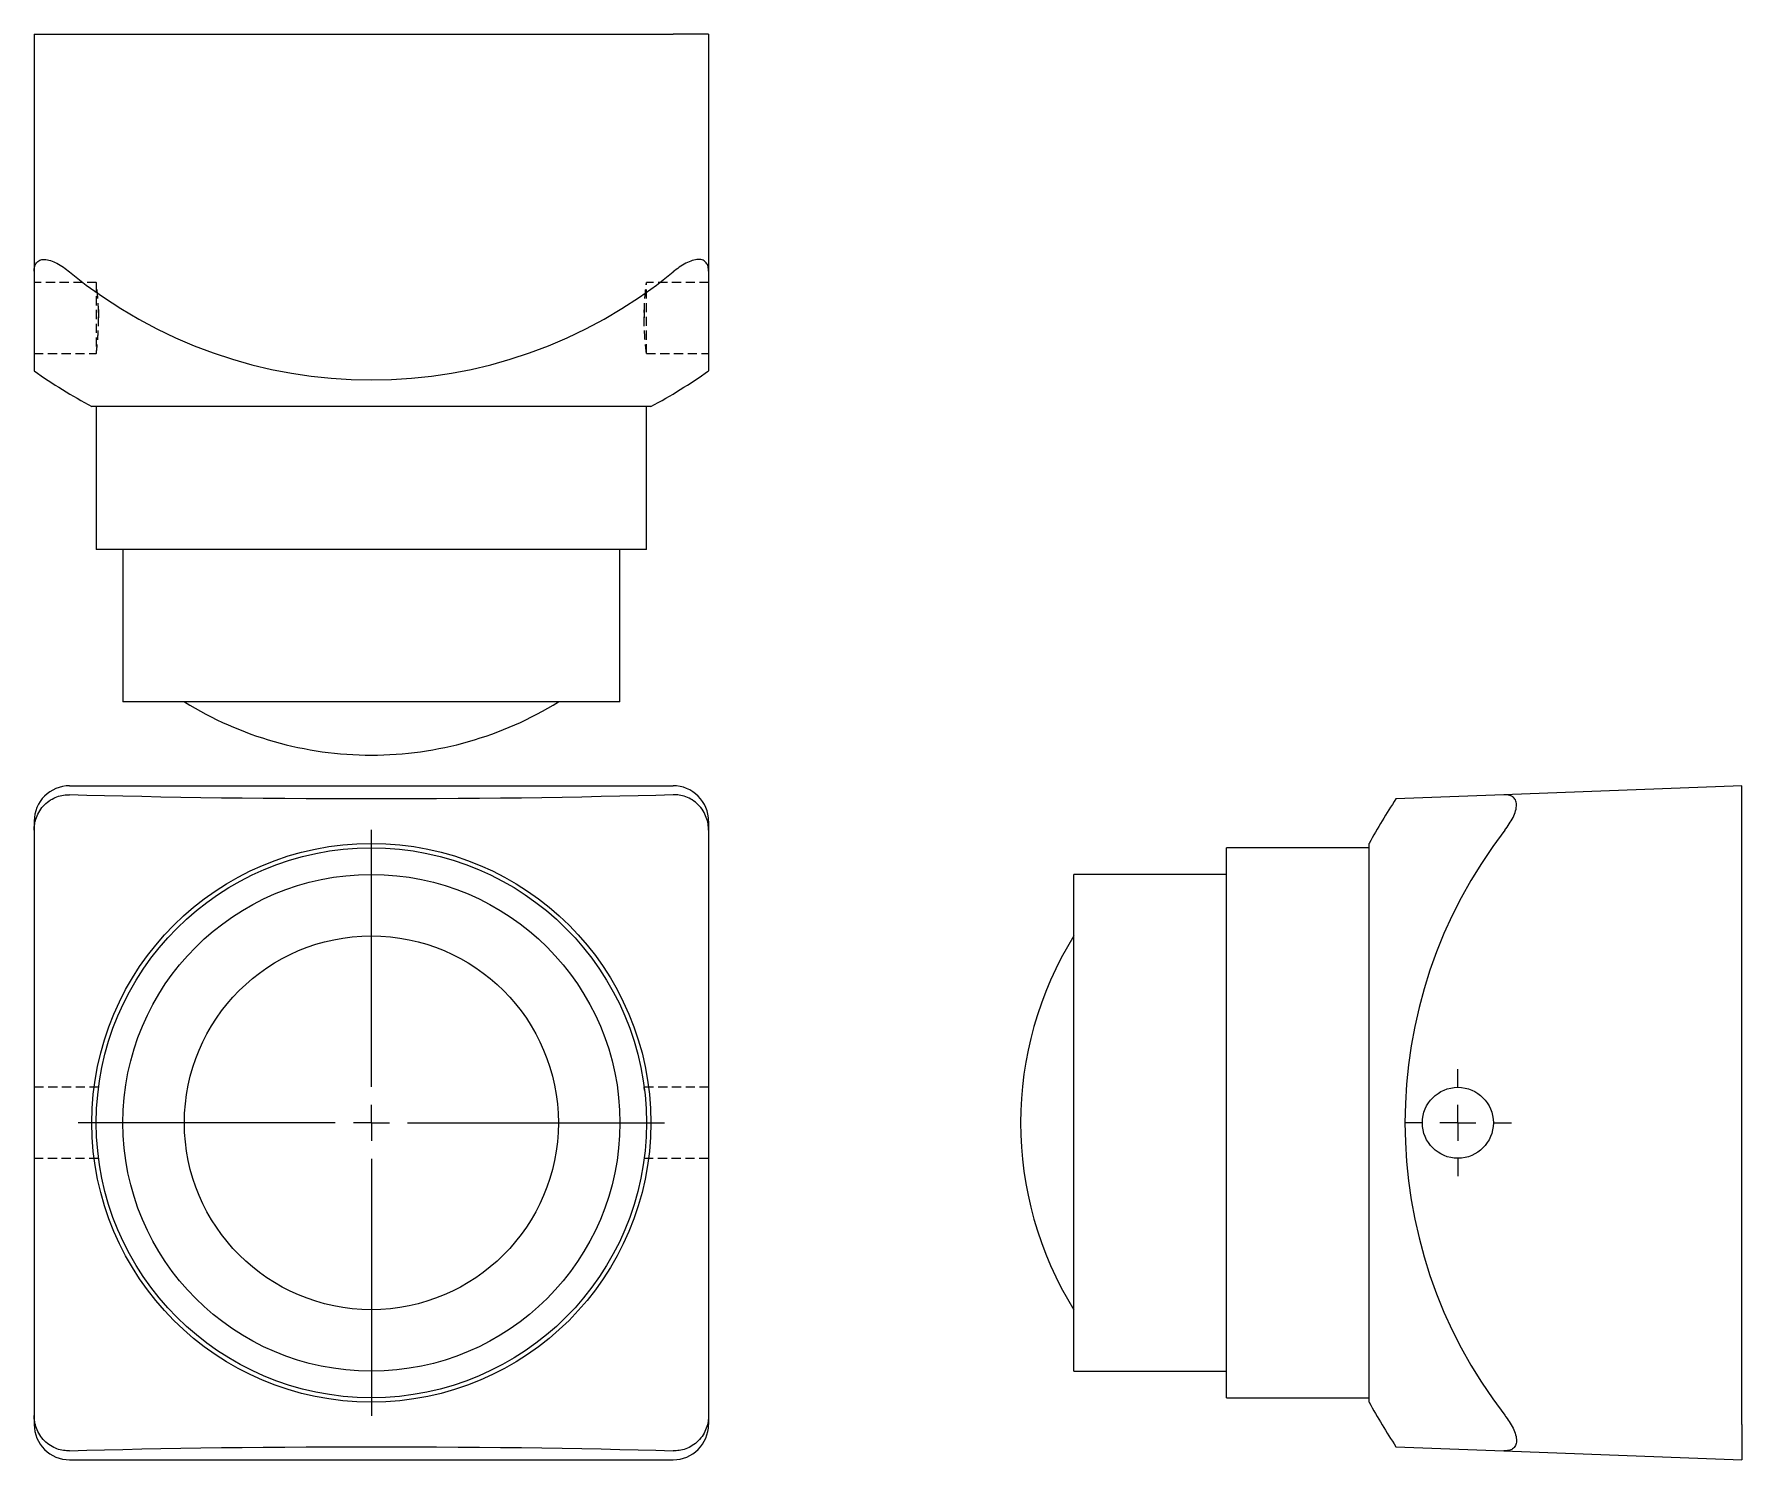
# Model space of a CAD drawing. Header units: millimetres. Extents: x 36 to 273, y 10 to 208.
import ezdxf

# ---------------------------------------------------------------- set-up
doc = ezdxf.new("R2010")
doc.units = ezdxf.units.MM
doc.linetypes.add('HIDDEN', pattern=[1.905, 1.27, -0.635])
doc.layers.add('10', color=7, linetype='Continuous')

# ---------------------------------------------------------------- blocks, each defined once
blk = doc.blocks.new('SW_CENTERMARKSYMBOL_0')
at = {"layer": '10', "color": 0}
for p, q in [((0, 5), (0, 40.64)), ((0, 0), (0, 2.5)), ((-5, 0), (-40.64, 0)), ((0, 0), (-2.5, 0)), ((0, 0), (0, -2.5)), ((0, 0), (2.5, 0)), ((5, 0), (40.64, 0)), ((0, -5), (0, -40.64))]:
    blk.add_line(p, q, dxfattribs=at)
blk = doc.blocks.new('SW_CENTERMARKSYMBOL_1')
at = {"layer": '10', "color": 0}
for p, q in [((0, 5), (0, 7.42)), ((0, 0), (0, 2.5)), ((-5, 0), (-7.42, 0)), ((0, 0), (-2.5, 0)), ((0, 0), (0, -2.5)), ((0, 0), (2.5, 0)), ((5, 0), (7.42, 0)), ((0, -5), (0, -7.42))]:
    blk.add_line(p, q, dxfattribs=at)

msp = doc.modelspace()

# ---------------------------------------------------------------- linework, layer by layer
at = {"color": 7, "linetype": 'Continuous', "lineweight": 25}
for p, q in [((36.25, 208), (41.17, 208)), ((36.25, 208), (36.25, 175.14)), ((41.17, 208), (124.83, 208)), ((129.75, 208), (124.83, 208)), ((129.75, 208), (129.75, 175.14)), ((36.25, 175.14), (36.25, 161.29)), ((129.75, 175.14), (129.75, 161.29)), ((121.75, 156.33), (44.25, 156.33)), ((44.86, 156.33), (44.86, 136.54)), ((121.14, 136.54), (121.14, 156.33)), ((121.14, 136.54), (44.86, 136.54)), ((48.55, 136.54), (48.55, 115.38)), ((117.45, 115.38), (117.45, 136.54)), ((117.45, 115.38), (48.55, 115.38)), ((41.17, 103.75), (124.83, 103.75)), ((240.02, 102.5), (225.04, 101.93)), ((273, 103.75), (240.02, 102.5)), ((273, 98.83), (273, 103.75)), ((36.25, 98.83), (36.25, 97.58)), ((36.25, 97.58), (36.25, 16.42)), ((129.75, 98.83), (129.75, 97.58)), ((129.75, 97.58), (129.75, 16.42)), ((273, 15.17), (273, 98.83)), ((221.33, 95.14), (201.54, 95.14)), ((201.54, 57), (201.54, 95.14)), ((221.33, 57), (221.33, 95.75)), ((201.54, 91.45), (180.38, 91.45)), ((180.38, 57), (180.38, 91.45)), ((180.38, 22.55), (180.38, 57)), ((201.54, 18.86), (201.54, 57)), ((221.33, 18.25), (221.33, 57)), ((180.38, 22.55), (201.54, 22.55)), ((201.54, 18.86), (221.33, 18.86)), ((36.25, 16.42), (36.25, 15.17)), ((129.75, 16.42), (129.75, 15.17)), ((273, 15.17), (273, 10.25)), ((225.04, 12.07), (240.02, 11.5)), ((41.17, 10.25), (124.83, 10.25)), ((240.02, 11.5), (273, 10.25))]:
    msp.add_line(p, q, dxfattribs=at)
at = {"color": 7, "linetype": 'HIDDEN', "lineweight": 18}
for p, q in [((44.86, 173.55), (36.25, 173.55)), ((44.86, 173.55), (44.86, 163.71)), ((121.14, 163.71), (121.14, 173.55)), ((129.75, 173.55), (121.14, 173.55)), ((36.25, 163.71), (44.86, 163.71)), ((121.14, 163.71), (129.75, 163.71)), ((45.18, 61.92), (36.25, 61.92)), ((129.75, 61.92), (120.82, 61.92)), ((36.25, 52.08), (45.18, 52.08)), ((120.82, 52.08), (129.75, 52.08))]:
    msp.add_line(p, q, dxfattribs=at)
at = {"color": 7, "linetype": 'Continuous', "lineweight": 25, "flags": 128}
for points in [[(124.83, 102.5), (122.45, 102.42), (119.99, 102.36), (117.45, 102.3), (114.84, 102.24), (112.17, 102.18), (109.43, 102.14), (106.63, 102.09), (103.79, 102.05), (100.9, 102.02), (97.98, 101.99), (95.02, 101.97), (92.04, 101.95), (89.03, 101.94), (86.02, 101.93), (83, 101.93), (79.98, 101.93), (76.97, 101.94), (73.96, 101.95), (70.98, 101.97), (68.02, 101.99), (65.1, 102.02), (62.21, 102.05), (59.37, 102.09), (56.57, 102.14), (53.83, 102.18), (51.16, 102.24), (48.55, 102.3), (46.01, 102.36), (43.55, 102.42), (41.17, 102.5)], [(41.17, 11.5), (43.55, 11.58), (46.01, 11.64), (48.55, 11.7), (51.16, 11.76), (53.83, 11.82), (56.57, 11.86), (59.37, 11.91), (62.21, 11.95), (65.1, 11.98), (68.02, 12.01), (70.98, 12.03), (73.96, 12.05), (76.97, 12.06), (79.98, 12.07), (83, 12.07), (86.02, 12.07), (89.03, 12.06), (92.04, 12.05), (95.02, 12.03), (97.98, 12.01), (100.9, 11.98), (103.79, 11.95), (106.63, 11.91), (109.43, 11.86), (112.17, 11.82), (114.84, 11.76), (117.45, 11.7), (119.99, 11.64), (122.45, 11.58), (124.83, 11.5)]]:
    msp.add_lwpolyline(points, dxfattribs=at)
at = {"color": 7, "linetype": 'Continuous', "lineweight": 25}
for centre, radius in [((83, 57), 38.75), ((83, 57), 38.14), ((83, 57), 34.45), ((83, 57), 25.92), ((233.63, 57), 4.92)]:
    msp.add_circle(centre, radius, dxfattribs=at)
for centre, radius, start, end in [((83, 225.96), 65.92, 230.61, 309.39), ((83, 227.69), 81.2, 234.8473, 241.4965), ((83, 227.69), 81.2, 298.5035, 305.1527), ((83, 157.21), 49.21, 238.2117, 270), ((83, 157.21), 49.21, 270, 301.7883), ((292.69, 57), 81.2, 146.4091, 151.4965), ((292.69, 57), 66.39, 142.3273, 217.6727), ((222.21, 57), 49.21, 148.2117, 211.7883), ((292.69, 57), 81.2, 208.5035, 213.5909)]:
    msp.add_arc(centre, radius, start, end, dxfattribs=at)
for centre, start_param, end_param in [((41.17, 98.83), 3.141593, 4.712389), ((124.83, 98.83), 1.570796, 3.141593), ((41.17, 15.17), 4.712389, 6.283185), ((124.83, 15.17), 0, 1.570796)]:
    msp.add_ellipse(centre, major_axis=(0, -4.92), ratio=0.999275, start_param=start_param, end_param=end_param, dxfattribs=at)
for points in [[(36.25, 175.14), (36.25, 175.36), (36.27, 175.56), (36.37, 175.95), (36.45, 176.13), (36.68, 176.43), (36.83, 176.55), (37.2, 176.72), (37.43, 176.76), (37.93, 176.75), (38.22, 176.7), (38.8, 176.51), (39.11, 176.38), (39.71, 176.06), (40.02, 175.87), (40.6, 175.46), (40.89, 175.25), (41.17, 175.02)], [(129.75, 175.14), (129.75, 175.36), (129.73, 175.56), (129.63, 175.95), (129.55, 176.13), (129.32, 176.43), (129.17, 176.55), (128.8, 176.72), (128.57, 176.76), (128.07, 176.75), (127.78, 176.7), (127.2, 176.51), (126.89, 176.38), (126.29, 176.06), (125.98, 175.87), (125.4, 175.46), (125.11, 175.25), (124.83, 175.02)], [(36.25, 97.58), (36.25, 97.86), (36.27, 98.15), (36.37, 98.75), (36.45, 99.06), (36.68, 99.67), (36.83, 99.98), (37.2, 100.57), (37.43, 100.86), (37.93, 101.37), (38.22, 101.59), (38.8, 101.96), (39.11, 102.11), (39.71, 102.33), (40.02, 102.4), (40.6, 102.49), (40.89, 102.5), (41.17, 102.5)], [(129.75, 97.58), (129.75, 97.86), (129.73, 98.15), (129.63, 98.75), (129.55, 99.06), (129.32, 99.67), (129.17, 99.98), (128.8, 100.57), (128.57, 100.86), (128.07, 101.37), (127.78, 101.59), (127.2, 101.96), (126.89, 102.11), (126.29, 102.33), (125.98, 102.4), (125.4, 102.49), (125.11, 102.5), (124.83, 102.5)], [(240.14, 97.58), (240.36, 97.86), (240.56, 98.15), (240.95, 98.75), (241.13, 99.06), (241.43, 99.67), (241.55, 99.98), (241.72, 100.57), (241.76, 100.86), (241.75, 101.37), (241.7, 101.59), (241.51, 101.96), (241.38, 102.11), (241.06, 102.33), (240.87, 102.4), (240.46, 102.49), (240.25, 102.5), (240.02, 102.5)], [(41.17, 11.5), (40.89, 11.5), (40.6, 11.51), (40.02, 11.6), (39.72, 11.67), (39.11, 11.89), (38.8, 12.04), (38.22, 12.41), (37.93, 12.63), (37.43, 13.14), (37.2, 13.43), (36.83, 14.02), (36.68, 14.33), (36.45, 14.94), (36.37, 15.25), (36.27, 15.85), (36.25, 16.14), (36.25, 16.42)], [(129.75, 16.42), (129.75, 16.14), (129.73, 15.85), (129.63, 15.25), (129.55, 14.94), (129.32, 14.33), (129.17, 14.02), (128.8, 13.43), (128.57, 13.14), (128.07, 12.63), (127.78, 12.41), (127.2, 12.04), (126.89, 11.89), (126.29, 11.67), (125.98, 11.6), (125.4, 11.51), (125.11, 11.5), (124.83, 11.5)], [(240.14, 16.42), (240.36, 16.14), (240.56, 15.85), (240.95, 15.25), (241.13, 14.94), (241.43, 14.33), (241.55, 14.02), (241.72, 13.43), (241.76, 13.14), (241.75, 12.63), (241.7, 12.41), (241.51, 12.04), (241.38, 11.89), (241.06, 11.67), (240.87, 11.6), (240.46, 11.51), (240.25, 11.5), (240.02, 11.5)]]:
    msp.add_open_spline(points, degree=3, knots=[0, 0, 0, 0, 0.125, 0.125, 0.25, 0.25, 0.375, 0.375, 0.5, 0.5, 0.625, 0.625, 0.75, 0.75, 0.875, 0.875, 1, 1, 1, 1], dxfattribs=at)
at = {"color": 7, "linetype": 'HIDDEN', "lineweight": 18}
for points, knots in [([(44.86, 163.71), (44.87, 163.75), (44.88, 163.83), (44.95, 164.42), (45.03, 165.27), (45.11, 166.3), (45.17, 167.44), (45.19, 168.63), (45.17, 169.82), (45.11, 170.96), (45.03, 171.99), (44.95, 172.84), (44.88, 173.43), (44.87, 173.51), (44.86, 173.55)], [0, 0, 0, 0, 0.091766, 0.180789, 0.265364, 0.345932, 0.423662, 0.499953, 0.576243, 0.65397, 0.734534, 0.819104, 0.908126, 1, 1, 1, 1]), ([(121.14, 163.71), (121.14, 163.71), (121.12, 163.87), (121.07, 164.3), (121.05, 164.48), (121.01, 164.87), (120.99, 165.09), (120.92, 165.8), (120.89, 166.33), (120.84, 167.46), (120.82, 168.04), (120.82, 169.22), (120.84, 169.8), (120.89, 170.93), (120.92, 171.46), (120.99, 172.17), (121.01, 172.39), (121.05, 172.78), (121.07, 172.95), (121.12, 173.39), (121.14, 173.55), (121.14, 173.55)], [0, 0, 0, 0, 0.125, 0.125, 0.1875, 0.1875, 0.25, 0.25, 0.375, 0.375, 0.5, 0.5, 0.625, 0.625, 0.75, 0.75, 0.8125, 0.8125, 0.875, 0.875, 1, 1, 1, 1]), ([(45.16, 169.8), (45.16, 169.8), (45.18, 169.43), (45.18, 169.03), (45.18, 168.63)], [0, 0, 0, 0, 0.000807, 1, 1, 1, 1]), ([(120.84, 169.73), (120.84, 169.71), (120.82, 169.36), (120.82, 168.98), (120.82, 168.63)], [0, 0, 0, 0, 0.071986, 1, 1, 1, 1]), ([(120.87, 61.52), (120.86, 61.62), (120.83, 61.86), (120.81, 61.97), (120.82, 61.92), (120.82, 61.92)], [0, 0, 0, 0, 0.382087, 0.999984, 1, 1, 1, 1])]:
    msp.add_open_spline(points, degree=3, knots=knots, dxfattribs=at)

# ---------------------------------------------------------------- block references
at = {"layer": '10'}
for name, p in [('SW_CENTERMARKSYMBOL_0', (83, 57)), ('SW_CENTERMARKSYMBOL_1', (233.63, 57))]:
    msp.add_blockref(name, p, dxfattribs=at)

doc.saveas('drawing.dxf')
